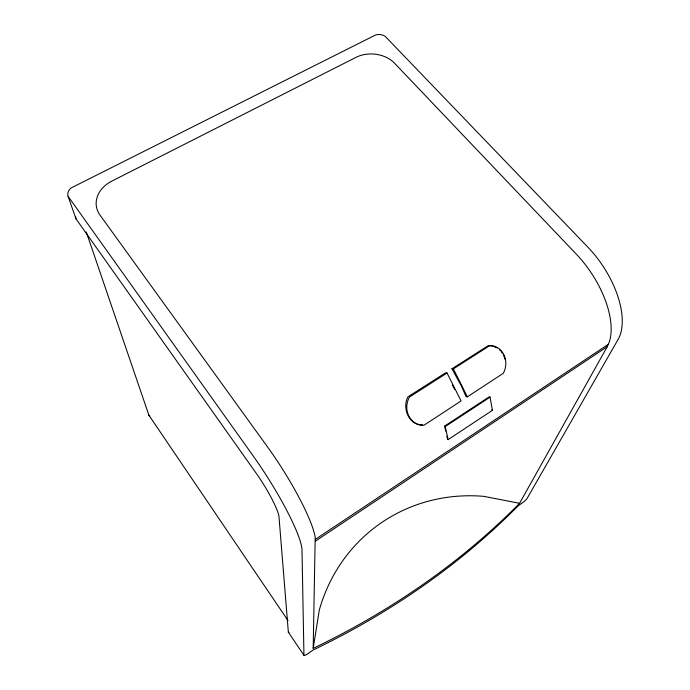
<?xml version="1.0" encoding="UTF-8"?>
<svg xmlns="http://www.w3.org/2000/svg" width="690" height="690" viewBox="0 0 690 690"><rect width="100%" height="100%" fill="white"/><g stroke="black" fill="none" stroke-linecap="round" stroke-linejoin="round"><path stroke-width="1.03" d="M313.191 648.359L315.201 537.217A79.66 13.843 57.9 0 0 267.651 447.077L99.99 215.082A30.679 24.357 -9.3 0 1 111.797 181.125L356.023 57.348A27.824 20.95 4.3 0 1 394.507 63.169L576.547 254.403A71.82 36.216 56.8 0 1 609.434 341.55L607.26 346.656L519.587 503.303A660.166 500.043 -11.8 0 1 313.191 648.359L319.306 610.046A176.519 164.117 54 0 1 483.837 496.352L519.587 503.303M315.528 541.064L607.26 346.656M315.382 539.347L608.226 344.37M447.543 439.125L448.129 439.608L492.41 410.309L490.047 397.147L489.443 396.698L444.602 426.11L445.731 431.112M467.363 396.836L503.269 373.325A18.164 15.965 -85.7 0 0 503.864 354.72A18.164 15.965 -85.7 0 0 489.736 345.604L453.399 368.9L451.933 368.796L461.481 386.176L466.086 396.672L467.363 396.836L453.399 368.9M448.129 439.608L445.188 426.593L490.047 397.147M447.025 372.988L409.489 397.043A18.613 16.784 -81.3 0 0 408.911 416.234A18.613 16.784 -81.3 0 0 424.005 425.221L461.075 400.95L447.025 372.988L445.55 372.859L407.954 396.819C401.865 407.807 408.851 425.48 422.625 424.945M451.933 368.796L488.365 345.578L491.979 346.001M492.876 346.113L497.162 347.924M491.806 409.851L492.41 410.309M444.602 426.11L445.188 426.593M499.405 349.683L500.793 350.865M68.094 196.348L253.273 456.047A80.023 12.687 57.9 0 1 302.004 550.077L303.945 655.319A5.684 0.932 -36.2 0 0 308.568 653.214L313.148 649.989A656.293 498.232 -11.8 0 0 518.216 505.761L522.166 502.984A5.184 0.811 -38.6 0 0 527.108 498.439L618.102 339.428A71.527 36.95 56.7 0 0 587.975 247.279L385.193 36.328A9.203 6.788 4.5 0 0 375.714 34.905L71.217 187.904A10.393 8.125 -11.3 0 0 68.094 196.348L75.978 218.825L258.267 476.16A39.839 6.296 57.9 0 1 278.907 515.766L288.351 632.195L303.945 655.319M501.311 351.641L502.363 353.185M86.267 231.935L148.885 415.19L288.058 620.638M452.286 384.779L454.658 389.35M503.407 354.729L504.364 357.394M504.675 358.282L504.951 359.24M446.861 436.115L447.318 438.115M75.978 218.825A10.048 7.961 -11.6 0 1 75.641 216.66M149.834 415.898A5.123 2.174 -33.3 0 1 148.885 415.19M289.024 632.385A5.623 1.07 -36 0 1 288.351 632.195"/></g></svg>
